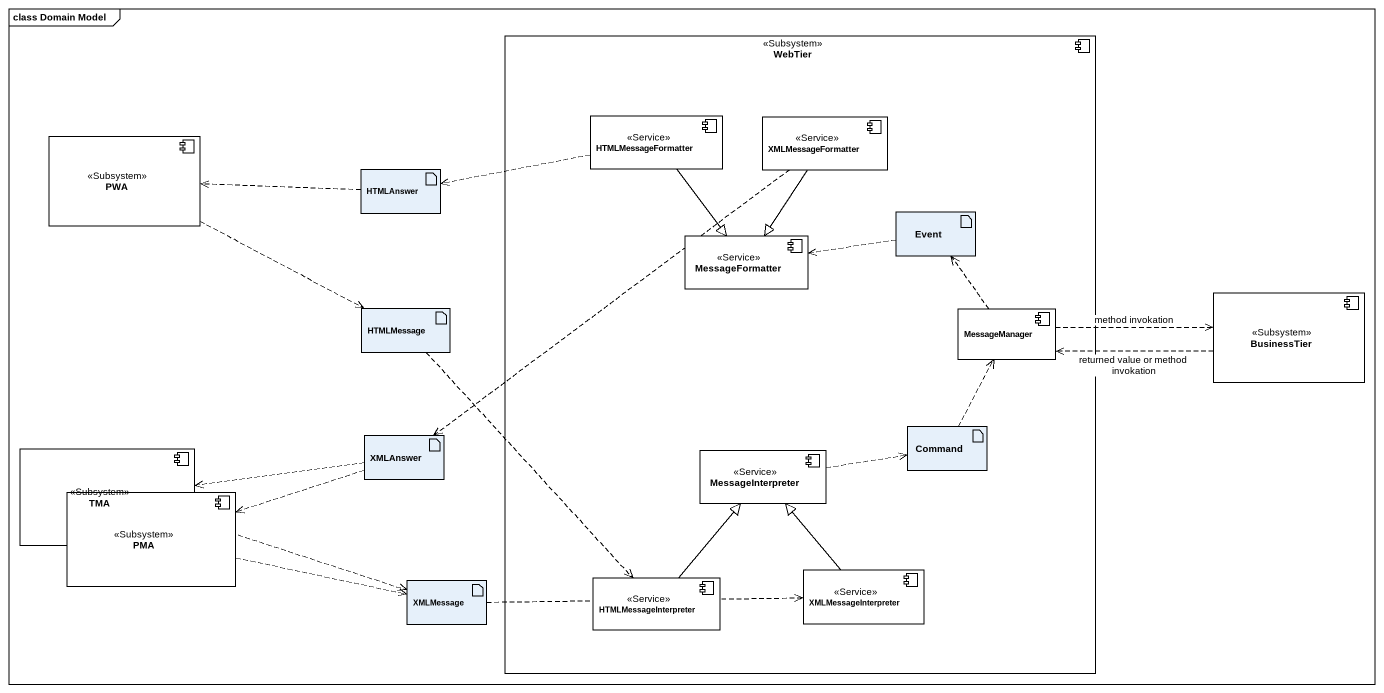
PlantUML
@startuml
mainframe class Domain Model
component WebTier <<Subsystem>> #FFFFFF {
  component HTMLMessageFormatter <<Service>> #FFFFFF
  component XMLMessageFormatter <<Service>> #FFFFFF
  artifact Event
  component MessageFormatter <<Service>> #FFFFFF
  component MessageManager #FFFFFF
  component MessageInterpreter <<Service>> #FFFFFF
  artifact Command
  component HTMLMessageInterpreter <<Service>> #FFFFFF
  component XMLMessageInterpreter <<Service>> #FFFFFF
}
component PWA <<Subsystem>> #FFFFFF
artifact HTMLAnswer
component BusinessTier <<Subsystem>> #FFFFFF
artifact HTMLMessage
component TMA <<Subsystem>> #FFFFFF
artifact XMLAnswer
component PMA <<Subsystem>> #FFFFFF
artifact XMLMessage
PWA .right.> HTMLMessage
HTMLMessageFormatter .left.> HTMLAnswer
HTMLMessageFormatter --|> MessageFormatter
XMLMessageFormatter --|> MessageFormatter
XMLMessageFormatter ..> XMLAnswer
HTMLAnswer .left.> PWA
Event .left.> MessageFormatter
BusinessTier .left.> MessageManager : returned value or method invokation
HTMLMessage ..> HTMLMessageInterpreter
MessageManager .up.> Event
MessageManager .right.> BusinessTier : method invokation
TMA .right.> XMLMessage
XMLAnswer .left.> TMA
XMLAnswer .left.> PMA
MessageInterpreter .right.> Command
Command .up.> MessageManager
PMA .right.> XMLMessage
XMLMessage .right.> XMLMessageInterpreter
HTMLMessageInterpreter -up-|> MessageInterpreter
XMLMessageInterpreter -up-|> MessageInterpreter
@enduml
